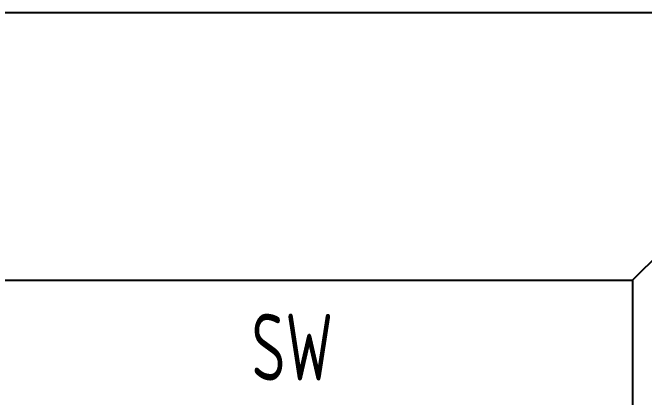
# Model space of a CAD drawing. Header units: millimetres. Extents: x 30557 to 235556, y -116603 to -73383.
# Drawn here: x 91180.2 to 91369, y -74182.2 to -74067.2 of the extents above; entities that cross this region are included whole.
import ezdxf

# ---------------------------------------------------------------- set-up
doc = ezdxf.new("R2010")
doc.units = ezdxf.units.MM
doc.layers.add('_Drawing', color=7, linetype='Continuous', lineweight=25)
doc.styles.add('supcon', font='sceie.shx', dxfattribs={"width": 0.75, "height": 40, "bigfont": 'sceic.shx'})

msp = doc.modelspace()

# ---------------------------------------------------------------- linework, layer by layer
for p, q in [((90745.48, -74067.16), (91445.49, -74067.16)), ((91365.49, -74147.16), (91445.49, -74067.16)), ((90825.48, -74147.16), (91365.49, -74147.16))]:
    msp.add_line(p, q)
at = {"layer": '_Drawing', "lineweight": -3}
msp.add_line((91365.49, -74147.16), (91365.48, -75427.2), dxfattribs=at)

# ---------------------------------------------------------------- texts
at = {"layer": '_Drawing', "color": 3, "style": 'supcon', "width": 0.75}
msp.add_text('SW', height=20, dxfattribs=at).set_placement((91251.62, -74177.17))

doc.saveas('drawing.dxf')
